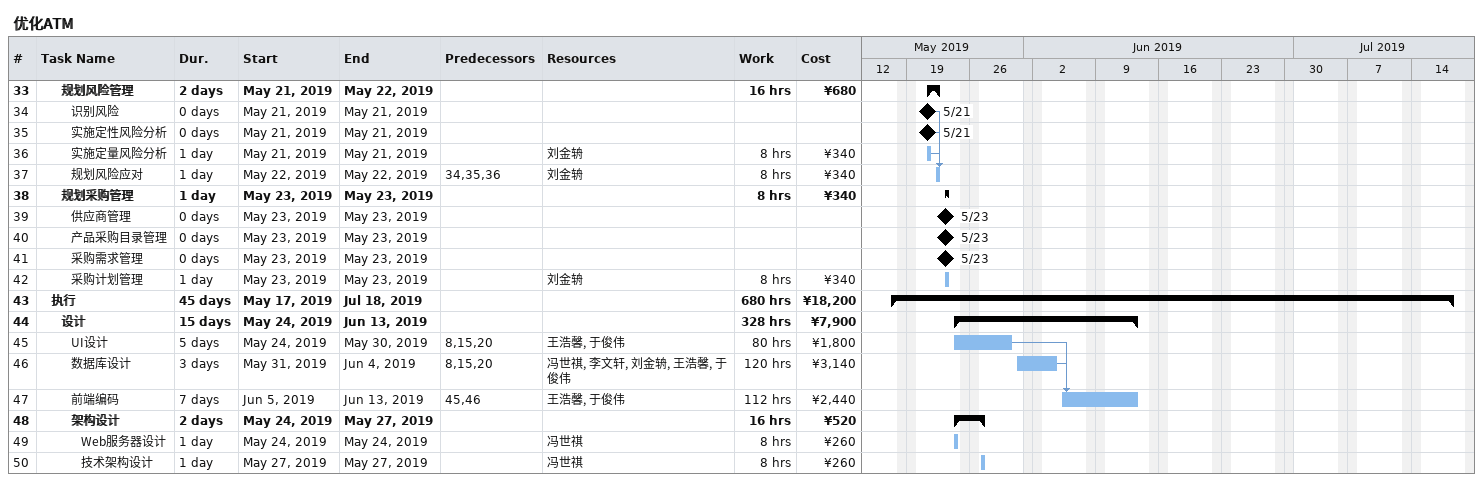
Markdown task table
优化ATM

| ID | Level | Task | Duration | Start | Finish | Predecessors | Resources | Work (h) | Cost (¥) |
|---|---|---|---|---|---|---|---|---|---|
| 33 | 3 | **规划风险管理** | 2d | 2019-05-21 | 2019-05-22 |  |  | 16 | 680 |
| 34 | 4 | 识别风险 | 0d | 2019-05-21 | 2019-05-21 |  |  |  |  |
| 35 | 4 | 实施定性风险分析 | 0d | 2019-05-21 | 2019-05-21 |  |  |  |  |
| 36 | 4 | 实施定量风险分析 | 1d | 2019-05-21 | 2019-05-21 |  | 刘金辀 | 8 | 340 |
| 37 | 4 | 规划风险应对 | 1d | 2019-05-22 | 2019-05-22 | 34, 35, 36 | 刘金辀 | 8 | 340 |
| 38 | 3 | **规划采购管理** | 1d | 2019-05-23 | 2019-05-23 |  |  | 8 | 340 |
| 39 | 4 | 供应商管理 | 0d | 2019-05-23 | 2019-05-23 |  |  |  |  |
| 40 | 4 | 产品采购目录管理 | 0d | 2019-05-23 | 2019-05-23 |  |  |  |  |
| 41 | 4 | 采购需求管理 | 0d | 2019-05-23 | 2019-05-23 |  |  |  |  |
| 42 | 4 | 采购计划管理 | 1d | 2019-05-23 | 2019-05-23 |  | 刘金辀 | 8 | 340 |
| 43 | 2 | **执行** | 45d | 2019-05-17 | 2019-07-18 |  |  | 680 | 18200 |
| 44 | 3 | **设计** | 15d | 2019-05-24 | 2019-06-13 |  |  | 328 | 7900 |
| 45 | 4 | UI设计 | 5d | 2019-05-24 | 2019-05-30 | 8, 15, 20 | 王浩馨, 于俊伟 | 80 | 1800 |
| 46 | 4 | 数据库设计 | 3d | 2019-05-31 | 2019-06-04 | 8, 15, 20 | 冯世祺, 李文轩, 刘金辀, 王浩馨, 于俊伟 | 120 | 3140 |
| 47 | 4 | 前端编码 | 7d | 2019-06-05 | 2019-06-13 | 45, 46 | 王浩馨, 于俊伟 | 112 | 2440 |
| 48 | 4 | **架构设计** | 2d | 2019-05-24 | 2019-05-27 |  |  | 16 | 520 |
| 49 | 5 | Web服务器设计 | 1d | 2019-05-24 | 2019-05-24 |  | 冯世祺 | 8 | 260 |
| 50 | 5 | 技术架构设计 | 1d | 2019-05-27 | 2019-05-27 |  | 冯世祺 | 8 | 260 |
